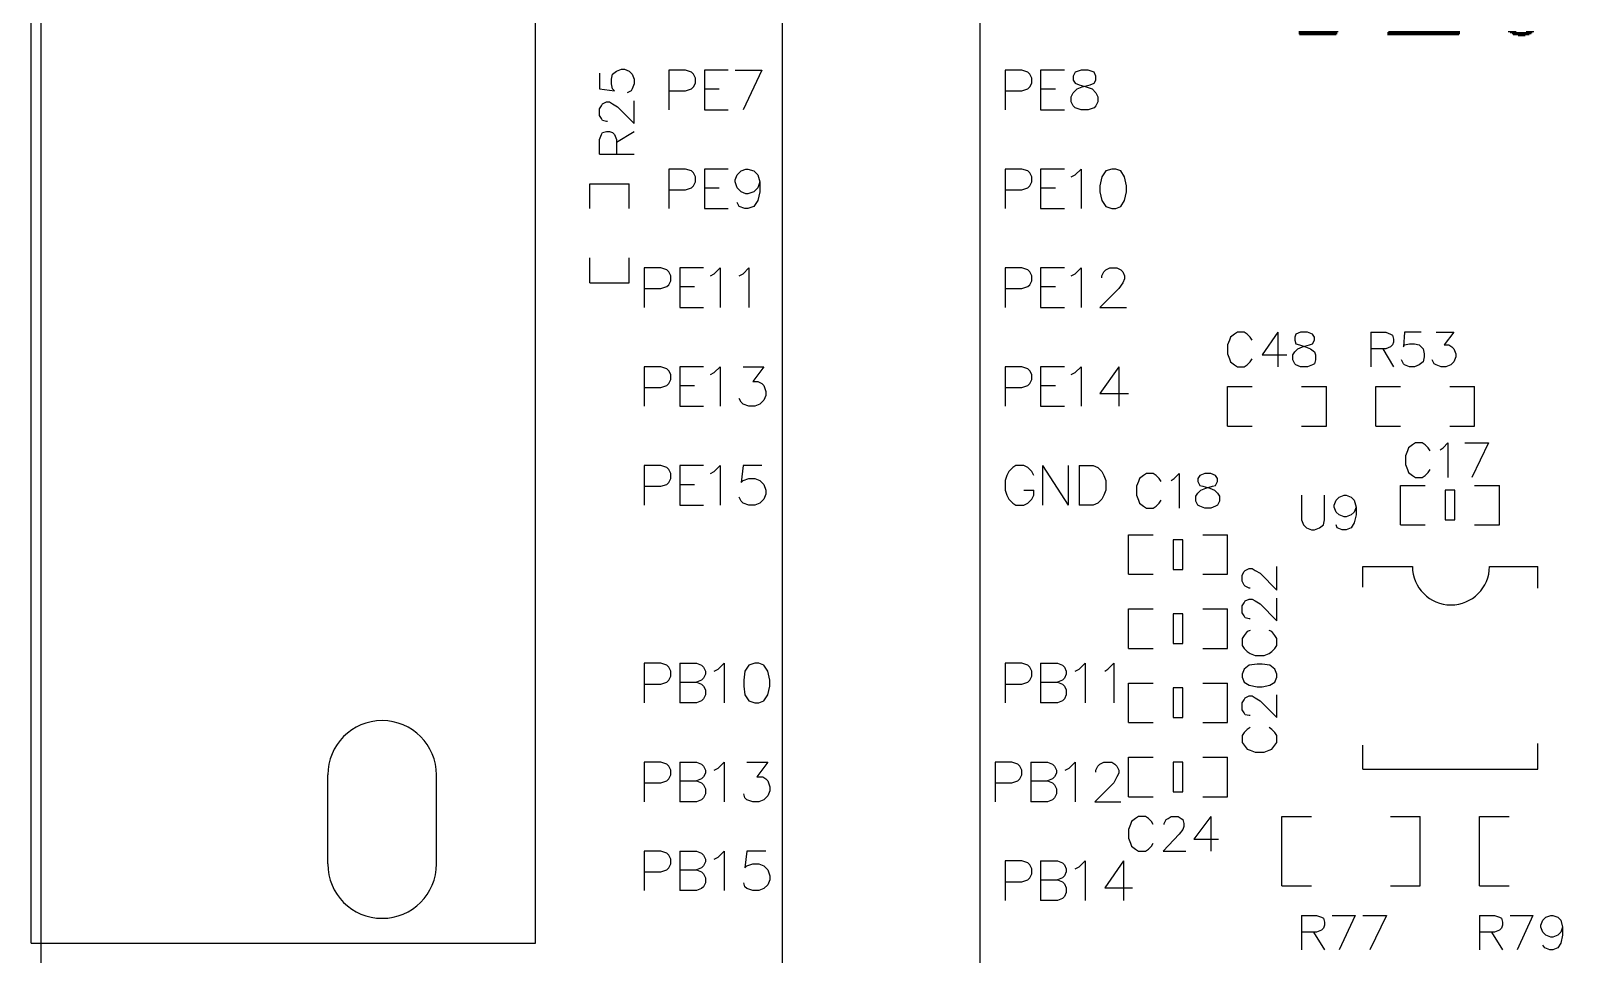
# Model space of a CAD drawing. Extents: x 38.11 to 42.78, y 50.2 to 57.
# Drawn here: x 38.14 to 39.714, y 53.82 to 54.755 of the extents above; entities that cross this region are included whole.
import ezdxf

# ---------------------------------------------------------------- set-up
doc = ezdxf.new("R2010")
doc.units = 0
doc.layers.get('0').update_dxf_attribs({"linetype": 'CONTINUOUS'})
doc.layers.add('gm1', color=3, linetype='CONTINUOUS')
doc.layers.add('gto', color=1, linetype='CONTINUOUS')

# ---------------------------------------------------------------- blocks, each defined once
blk = doc.blocks.new('D92')
blk.add_lwpolyline([(-0.005, -0.015), (0.005, -0.015), (0.005, 0.015), (-0.005, 0.015)], close=True)

msp = doc.modelspace()

# ---------------------------------------------------------------- linework, layer by layer
at = {"layer": 'gm1', "color": 3}
msp.add_lwpolyline([(38.15, 50.2), (38.15, 57), (42.65, 57)], dxfattribs=at)
at = {"layer": 'gto', "color": 1}
for points in [[(38.15, 50.2), (38.15, 57), (42.65, 57)], [(38.9, 53.25), (38.9, 55.75), (39.1, 55.75)], [(39.1, 53.25), (39.1, 55.75)], [(38.14, 53.832), (38.14, 55.068)], [(38.65, 53.832), (38.65, 55.068)], [(39.422, 54.754), (39.462, 54.754)], [(39.422, 54.753), (39.461, 54.753)], [(39.422, 54.752), (39.461, 54.752)], [(39.423, 54.751), (39.46, 54.751)], [(39.512, 54.753), (39.585, 54.753)], [(39.512, 54.752), (39.585, 54.752)], [(39.512, 54.751), (39.584, 54.751)], [(39.513, 54.754), (39.585, 54.754)], [(39.634, 54.754), (39.642, 54.754)], [(39.636, 54.753), (39.658, 54.753)], [(39.638, 54.752), (39.657, 54.752)], [(39.639, 54.751), (39.655, 54.751)], [(39.644, 54.75), (39.651, 54.75)], [(39.652, 54.754), (39.66, 54.754)], [(38.715, 54.712), (38.715, 54.696), (38.73, 54.694), (38.728, 54.696), (38.727, 54.701), (38.727, 54.706), (38.728, 54.711), (38.732, 54.714), (38.737, 54.716), (38.74, 54.716), (38.745, 54.714), (38.748, 54.711), (38.75, 54.706), (38.75, 54.701), (38.748, 54.696), (38.747, 54.694), (38.743, 54.692)], [(38.785, 54.694), (38.802, 54.694), (38.808, 54.696), (38.81, 54.698), (38.812, 54.702), (38.812, 54.707), (38.81, 54.711), (38.808, 54.713), (38.802, 54.715), (38.785, 54.715), (38.785, 54.675)], [(38.845, 54.715), (38.821, 54.715), (38.821, 54.675), (38.845, 54.675)], [(38.852, 54.715), (38.879, 54.715)], [(38.879, 54.715), (38.86, 54.675)], [(39.125, 54.694), (39.142, 54.694), (39.148, 54.696), (39.15, 54.698), (39.152, 54.702), (39.152, 54.707), (39.15, 54.711), (39.148, 54.713), (39.142, 54.715), (39.125, 54.715), (39.125, 54.675)], [(39.185, 54.715), (39.161, 54.715), (39.161, 54.675), (39.185, 54.675)], [(39.202, 54.715), (39.196, 54.713), (39.194, 54.709), (39.194, 54.705), (39.196, 54.702), (39.2, 54.7), (39.207, 54.698), (39.213, 54.696), (39.217, 54.692), (39.219, 54.688), (39.219, 54.683), (39.217, 54.679), (39.215, 54.677), (39.209, 54.675), (39.202, 54.675), (39.196, 54.677), (39.194, 54.679), (39.192, 54.683), (39.192, 54.688), (39.194, 54.692), (39.198, 54.696), (39.203, 54.698), (39.211, 54.7), (39.215, 54.702), (39.217, 54.705), (39.217, 54.709), (39.215, 54.713), (39.209, 54.715), (39.202, 54.715)], [(38.821, 54.696), (38.836, 54.696)], [(39.161, 54.696), (39.176, 54.696)], [(38.723, 54.663), (38.722, 54.663), (38.718, 54.664), (38.717, 54.666), (38.715, 54.669), (38.715, 54.676), (38.717, 54.679), (38.718, 54.681), (38.722, 54.683), (38.725, 54.683), (38.728, 54.681), (38.733, 54.678), (38.75, 54.661), (38.75, 54.684)], [(38.715, 54.63), (38.715, 54.645), (38.717, 54.65), (38.718, 54.652), (38.722, 54.653), (38.725, 54.653), (38.728, 54.652), (38.73, 54.65), (38.732, 54.645), (38.732, 54.63)], [(38.732, 54.642), (38.75, 54.653)], [(38.715, 54.63), (38.75, 54.63)], [(38.785, 54.594), (38.802, 54.594), (38.808, 54.596), (38.81, 54.598), (38.812, 54.602), (38.812, 54.607), (38.81, 54.611), (38.808, 54.613), (38.802, 54.615), (38.785, 54.615), (38.785, 54.575)], [(38.845, 54.615), (38.821, 54.615), (38.821, 54.575), (38.845, 54.575)], [(38.877, 54.602), (38.875, 54.596), (38.871, 54.592), (38.865, 54.59), (38.863, 54.59), (38.858, 54.592), (38.854, 54.596), (38.852, 54.602), (38.852, 54.604), (38.854, 54.609), (38.858, 54.613), (38.863, 54.615), (38.865, 54.615), (38.871, 54.613), (38.875, 54.609), (38.877, 54.602), (38.877, 54.592), (38.875, 54.583), (38.871, 54.577), (38.865, 54.575), (38.862, 54.575), (38.856, 54.577), (38.854, 54.581)], [(39.125, 54.594), (39.142, 54.594), (39.148, 54.596), (39.15, 54.598), (39.152, 54.602), (39.152, 54.607), (39.15, 54.611), (39.148, 54.613), (39.142, 54.615), (39.125, 54.615), (39.125, 54.575)], [(39.185, 54.615), (39.161, 54.615), (39.161, 54.575), (39.185, 54.575)], [(39.192, 54.607), (39.196, 54.609), (39.202, 54.615), (39.202, 54.575)], [(39.233, 54.615), (39.227, 54.613), (39.223, 54.607), (39.221, 54.598), (39.221, 54.592), (39.223, 54.583), (39.227, 54.577), (39.233, 54.575), (39.237, 54.575), (39.242, 54.577), (39.246, 54.583), (39.248, 54.592), (39.248, 54.598), (39.246, 54.607), (39.242, 54.613), (39.237, 54.615), (39.233, 54.615)], [(38.705, 54.575), (38.705, 54.6), (38.745, 54.6)], [(38.745, 54.575), (38.745, 54.6)], [(38.821, 54.596), (38.836, 54.596)], [(39.161, 54.596), (39.176, 54.596)], [(38.705, 54.5), (38.705, 54.525)], [(38.745, 54.5), (38.745, 54.525)], [(38.76, 54.494), (38.777, 54.494), (38.783, 54.496), (38.785, 54.498), (38.787, 54.502), (38.787, 54.507), (38.785, 54.511), (38.783, 54.513), (38.777, 54.515), (38.76, 54.515), (38.76, 54.475)], [(38.82, 54.515), (38.796, 54.515), (38.796, 54.475), (38.82, 54.475)], [(38.827, 54.507), (38.831, 54.509), (38.837, 54.515), (38.837, 54.475)], [(38.856, 54.507), (38.86, 54.509), (38.866, 54.515), (38.866, 54.475)], [(39.125, 54.494), (39.142, 54.494), (39.148, 54.496), (39.15, 54.498), (39.152, 54.502), (39.152, 54.507), (39.15, 54.511), (39.148, 54.513), (39.142, 54.515), (39.125, 54.515), (39.125, 54.475)], [(39.185, 54.515), (39.161, 54.515), (39.161, 54.475), (39.185, 54.475)], [(39.192, 54.507), (39.196, 54.509), (39.202, 54.515), (39.202, 54.475)], [(39.223, 54.505), (39.223, 54.507), (39.225, 54.511), (39.227, 54.513), (39.231, 54.515), (39.238, 54.515), (39.242, 54.513), (39.244, 54.511), (39.246, 54.507), (39.246, 54.504), (39.244, 54.5), (39.24, 54.494), (39.221, 54.475), (39.248, 54.475)], [(38.705, 54.5), (38.745, 54.5)], [(38.796, 54.496), (38.811, 54.496)], [(39.161, 54.496), (39.176, 54.496)], [(39.375, 54.442), (39.373, 54.445), (39.37, 54.448), (39.367, 54.45), (39.36, 54.45), (39.357, 54.448), (39.353, 54.445), (39.352, 54.442), (39.35, 54.437), (39.35, 54.428), (39.352, 54.423), (39.353, 54.42), (39.357, 54.417), (39.36, 54.415), (39.367, 54.415), (39.37, 54.417), (39.373, 54.42), (39.375, 54.423)], [(39.401, 54.45), (39.385, 54.427), (39.41, 54.427)], [(39.401, 54.45), (39.401, 54.415)], [(39.424, 54.45), (39.419, 54.448), (39.418, 54.445), (39.418, 54.442), (39.419, 54.438), (39.423, 54.437), (39.429, 54.435), (39.434, 54.433), (39.438, 54.43), (39.439, 54.427), (39.439, 54.422), (39.438, 54.418), (39.436, 54.417), (39.431, 54.415), (39.424, 54.415), (39.419, 54.417), (39.418, 54.418), (39.416, 54.422), (39.416, 54.427), (39.418, 54.43), (39.421, 54.433), (39.426, 54.435), (39.433, 54.437), (39.436, 54.438), (39.438, 54.442), (39.438, 54.445), (39.436, 54.448), (39.431, 54.45), (39.424, 54.45)], [(39.495, 54.45), (39.495, 54.415)], [(39.495, 54.45), (39.51, 54.45), (39.515, 54.448), (39.517, 54.447), (39.518, 54.443), (39.518, 54.44), (39.517, 54.437), (39.515, 54.435), (39.51, 54.433), (39.495, 54.433)], [(39.546, 54.45), (39.529, 54.45), (39.528, 54.435), (39.529, 54.437), (39.534, 54.438), (39.539, 54.438), (39.544, 54.437), (39.548, 54.433), (39.549, 54.428), (39.549, 54.425), (39.548, 54.42), (39.544, 54.417), (39.539, 54.415), (39.534, 54.415), (39.529, 54.417), (39.528, 54.418), (39.526, 54.422)], [(39.561, 54.45), (39.579, 54.45), (39.569, 54.437), (39.574, 54.437), (39.577, 54.435), (39.579, 54.433), (39.581, 54.428), (39.581, 54.425), (39.579, 54.42), (39.576, 54.417), (39.571, 54.415), (39.566, 54.415), (39.561, 54.417), (39.559, 54.418), (39.557, 54.422)], [(39.507, 54.433), (39.518, 54.415)], [(38.76, 54.394), (38.777, 54.394), (38.783, 54.396), (38.785, 54.398), (38.787, 54.402), (38.787, 54.407), (38.785, 54.411), (38.783, 54.413), (38.777, 54.415), (38.76, 54.415), (38.76, 54.375)], [(38.82, 54.415), (38.796, 54.415), (38.796, 54.375), (38.82, 54.375)], [(38.827, 54.407), (38.831, 54.409), (38.837, 54.415), (38.837, 54.375)], [(38.86, 54.415), (38.881, 54.415), (38.87, 54.4), (38.875, 54.4), (38.879, 54.398), (38.881, 54.396), (38.883, 54.39), (38.883, 54.386), (38.881, 54.381), (38.877, 54.377), (38.872, 54.375), (38.866, 54.375), (38.86, 54.377), (38.858, 54.379), (38.856, 54.383)], [(39.125, 54.394), (39.142, 54.394), (39.148, 54.396), (39.15, 54.398), (39.152, 54.402), (39.152, 54.407), (39.15, 54.411), (39.148, 54.413), (39.142, 54.415), (39.125, 54.415), (39.125, 54.375)], [(39.185, 54.415), (39.161, 54.415), (39.161, 54.375), (39.185, 54.375)], [(39.192, 54.407), (39.196, 54.409), (39.202, 54.415), (39.202, 54.375)], [(39.24, 54.415), (39.221, 54.388), (39.25, 54.388)], [(39.24, 54.415), (39.24, 54.375)], [(38.796, 54.396), (38.811, 54.396)], [(39.161, 54.396), (39.176, 54.396)], [(39.35, 54.395), (39.375, 54.395)], [(39.35, 54.355), (39.35, 54.395)], [(39.425, 54.355), (39.45, 54.355), (39.45, 54.395)], [(39.425, 54.395), (39.45, 54.395)], [(39.5, 54.355), (39.5, 54.395), (39.525, 54.395)], [(39.575, 54.395), (39.6, 54.395)], [(39.6, 54.355), (39.6, 54.395)], [(39.35, 54.355), (39.375, 54.355)], [(39.5, 54.355), (39.525, 54.355)], [(39.575, 54.355), (39.6, 54.355)], [(39.555, 54.33), (39.553, 54.333), (39.55, 54.336), (39.547, 54.338), (39.54, 54.338), (39.537, 54.336), (39.533, 54.333), (39.532, 54.33), (39.53, 54.325), (39.53, 54.316), (39.532, 54.311), (39.533, 54.308), (39.537, 54.305), (39.54, 54.303), (39.547, 54.303), (39.55, 54.305), (39.553, 54.308), (39.555, 54.311)], [(39.565, 54.331), (39.568, 54.333), (39.573, 54.338), (39.573, 54.303)], [(39.59, 54.338), (39.614, 54.338)], [(39.614, 54.338), (39.597, 54.303)], [(38.76, 54.294), (38.777, 54.294), (38.783, 54.296), (38.785, 54.298), (38.787, 54.302), (38.787, 54.307), (38.785, 54.311), (38.783, 54.313), (38.777, 54.315), (38.76, 54.315), (38.76, 54.275)], [(38.82, 54.315), (38.796, 54.315), (38.796, 54.275), (38.82, 54.275)], [(38.827, 54.307), (38.831, 54.309), (38.837, 54.315), (38.837, 54.275)], [(38.879, 54.315), (38.86, 54.315), (38.858, 54.298), (38.86, 54.3), (38.866, 54.302), (38.872, 54.302), (38.877, 54.3), (38.881, 54.296), (38.883, 54.29), (38.883, 54.286), (38.881, 54.281), (38.877, 54.277), (38.872, 54.275), (38.866, 54.275), (38.86, 54.277), (38.858, 54.279), (38.856, 54.283)], [(39.154, 54.305), (39.152, 54.309), (39.148, 54.313), (39.144, 54.315), (39.136, 54.315), (39.133, 54.313), (39.129, 54.309), (39.127, 54.305), (39.125, 54.3), (39.125, 54.29), (39.127, 54.285), (39.129, 54.281), (39.133, 54.277), (39.136, 54.275), (39.144, 54.275), (39.148, 54.277), (39.152, 54.281), (39.154, 54.285), (39.154, 54.29)], [(39.163, 54.315), (39.163, 54.275)], [(39.163, 54.315), (39.189, 54.275)], [(39.189, 54.315), (39.189, 54.275)], [(39.2, 54.315), (39.2, 54.275)], [(39.2, 54.315), (39.214, 54.315), (39.219, 54.313), (39.223, 54.309), (39.225, 54.305), (39.227, 54.3), (39.227, 54.29), (39.225, 54.285), (39.223, 54.281), (39.219, 54.277), (39.214, 54.275), (39.2, 54.275)], [(39.283, 54.299), (39.281, 54.302), (39.278, 54.305), (39.275, 54.307), (39.268, 54.307), (39.265, 54.305), (39.261, 54.302), (39.26, 54.299), (39.258, 54.294), (39.258, 54.285), (39.26, 54.28), (39.261, 54.277), (39.265, 54.274), (39.268, 54.272), (39.275, 54.272), (39.278, 54.274), (39.281, 54.277), (39.283, 54.28)], [(39.293, 54.3), (39.296, 54.302), (39.301, 54.307), (39.301, 54.272)], [(39.327, 54.307), (39.322, 54.305), (39.32, 54.302), (39.32, 54.299), (39.322, 54.295), (39.325, 54.294), (39.332, 54.292), (39.337, 54.29), (39.34, 54.287), (39.342, 54.284), (39.342, 54.279), (39.34, 54.275), (39.338, 54.274), (39.333, 54.272), (39.327, 54.272), (39.322, 54.274), (39.32, 54.275), (39.318, 54.279), (39.318, 54.284), (39.32, 54.287), (39.323, 54.29), (39.328, 54.292), (39.335, 54.294), (39.338, 54.295), (39.34, 54.299), (39.34, 54.302), (39.338, 54.305), (39.333, 54.307), (39.327, 54.307)], [(38.796, 54.296), (38.811, 54.296)], [(39.144, 54.29), (39.154, 54.29)], [(39.525, 54.255), (39.525, 54.295), (39.55, 54.295)], [(39.6, 54.295), (39.625, 54.295)], [(39.625, 54.255), (39.625, 54.295)], [(39.425, 54.285), (39.425, 54.26), (39.427, 54.255), (39.43, 54.252), (39.435, 54.25), (39.438, 54.25), (39.443, 54.252), (39.447, 54.255), (39.448, 54.26), (39.448, 54.285)], [(39.48, 54.273), (39.478, 54.268), (39.475, 54.265), (39.47, 54.263), (39.468, 54.263), (39.463, 54.265), (39.46, 54.268), (39.458, 54.273), (39.458, 54.275), (39.46, 54.28), (39.463, 54.283), (39.468, 54.285), (39.47, 54.285), (39.475, 54.283), (39.478, 54.28), (39.48, 54.273), (39.48, 54.265), (39.478, 54.257), (39.475, 54.252), (39.47, 54.25), (39.466, 54.25), (39.461, 54.252), (39.46, 54.255)], [(39.525, 54.255), (39.55, 54.255)], [(39.6, 54.255), (39.625, 54.255)], [(39.25, 54.245), (39.275, 54.245)], [(39.25, 54.205), (39.25, 54.245)], [(39.325, 54.205), (39.35, 54.205), (39.35, 54.245)], [(39.325, 54.245), (39.35, 54.245)], [(39.373, 54.191), (39.372, 54.191), (39.368, 54.193), (39.367, 54.194), (39.365, 54.198), (39.365, 54.204), (39.367, 54.208), (39.368, 54.209), (39.372, 54.211), (39.375, 54.211), (39.378, 54.209), (39.383, 54.206), (39.4, 54.189), (39.4, 54.213)], [(39.487, 54.213), (39.537, 54.213)], [(39.487, 54.192), (39.487, 54.213)], [(39.615, 54.213), (39.664, 54.213)], [(39.664, 54.191), (39.664, 54.213)], [(39.25, 54.205), (39.275, 54.205)], [(39.373, 54.16), (39.372, 54.16), (39.368, 54.161), (39.367, 54.163), (39.365, 54.166), (39.365, 54.173), (39.367, 54.176), (39.368, 54.178), (39.372, 54.18), (39.375, 54.18), (39.378, 54.178), (39.383, 54.175), (39.4, 54.158), (39.4, 54.181)], [(39.25, 54.13), (39.25, 54.17), (39.275, 54.17)], [(39.325, 54.17), (39.35, 54.17)], [(39.35, 54.13), (39.35, 54.17)], [(39.373, 54.148), (39.37, 54.147), (39.367, 54.143), (39.365, 54.14), (39.365, 54.133), (39.367, 54.13), (39.37, 54.127), (39.373, 54.125), (39.378, 54.123), (39.387, 54.123), (39.392, 54.125), (39.395, 54.127), (39.398, 54.13), (39.4, 54.133), (39.4, 54.14), (39.398, 54.143), (39.395, 54.147), (39.392, 54.148)], [(39.25, 54.13), (39.275, 54.13)], [(39.325, 54.13), (39.35, 54.13)], [(38.76, 54.094), (38.777, 54.094), (38.783, 54.096), (38.785, 54.098), (38.787, 54.102), (38.787, 54.107), (38.785, 54.111), (38.783, 54.113), (38.777, 54.115), (38.76, 54.115), (38.76, 54.075)], [(38.796, 54.115), (38.796, 54.075)], [(38.796, 54.115), (38.813, 54.115), (38.818, 54.113), (38.82, 54.111), (38.822, 54.107), (38.822, 54.104), (38.82, 54.1), (38.818, 54.098), (38.813, 54.096)], [(38.831, 54.107), (38.835, 54.109), (38.841, 54.115), (38.841, 54.075)], [(38.872, 54.115), (38.866, 54.113), (38.862, 54.107), (38.861, 54.098), (38.861, 54.092), (38.862, 54.083), (38.866, 54.077), (38.872, 54.075), (38.876, 54.075), (38.881, 54.077), (38.885, 54.083), (38.887, 54.092), (38.887, 54.098), (38.885, 54.107), (38.881, 54.113), (38.876, 54.115), (38.872, 54.115)], [(39.125, 54.094), (39.142, 54.094), (39.148, 54.096), (39.15, 54.098), (39.152, 54.102), (39.152, 54.107), (39.15, 54.111), (39.148, 54.113), (39.142, 54.115), (39.125, 54.115), (39.125, 54.075)], [(39.161, 54.115), (39.161, 54.075)], [(39.161, 54.115), (39.178, 54.115), (39.183, 54.113), (39.185, 54.111), (39.187, 54.107), (39.187, 54.104), (39.185, 54.1), (39.183, 54.098), (39.178, 54.096)], [(39.196, 54.107), (39.2, 54.109), (39.206, 54.115), (39.206, 54.075)], [(39.226, 54.107), (39.229, 54.109), (39.235, 54.115), (39.235, 54.075)], [(39.365, 54.101), (39.367, 54.096), (39.372, 54.093), (39.38, 54.091), (39.385, 54.091), (39.393, 54.093), (39.398, 54.096), (39.4, 54.101), (39.4, 54.104), (39.398, 54.109), (39.393, 54.113), (39.385, 54.114), (39.38, 54.114), (39.372, 54.113), (39.367, 54.109), (39.365, 54.104), (39.365, 54.101)], [(38.796, 54.096), (38.813, 54.096), (38.818, 54.094), (38.82, 54.092), (38.822, 54.088), (38.822, 54.083), (38.82, 54.079), (38.818, 54.077), (38.813, 54.075), (38.796, 54.075)], [(39.161, 54.096), (39.178, 54.096), (39.183, 54.094), (39.185, 54.092), (39.187, 54.088), (39.187, 54.083), (39.185, 54.079), (39.183, 54.077), (39.178, 54.075), (39.161, 54.075)], [(39.25, 54.095), (39.275, 54.095)], [(39.25, 54.055), (39.25, 54.095)], [(39.325, 54.055), (39.35, 54.055), (39.35, 54.095)], [(39.325, 54.095), (39.35, 54.095)], [(39.373, 54.062), (39.372, 54.062), (39.368, 54.063), (39.367, 54.065), (39.365, 54.068), (39.365, 54.075), (39.367, 54.078), (39.368, 54.08), (39.372, 54.082), (39.375, 54.082), (39.378, 54.08), (39.383, 54.077), (39.4, 54.06), (39.4, 54.083)], [(39.25, 54.055), (39.275, 54.055)], [(39.373, 54.05), (39.37, 54.048), (39.367, 54.045), (39.365, 54.042), (39.365, 54.035), (39.367, 54.032), (39.37, 54.028), (39.373, 54.027), (39.378, 54.025), (39.387, 54.025), (39.392, 54.027), (39.395, 54.028), (39.398, 54.032), (39.4, 54.035), (39.4, 54.042), (39.398, 54.045), (39.395, 54.048), (39.392, 54.05)], [(39.664, 54.008), (39.664, 54.034)], [(39.25, 54.02), (39.275, 54.02)], [(39.25, 53.98), (39.25, 54.02)], [(39.325, 53.98), (39.35, 53.98), (39.35, 54.02)], [(39.325, 54.02), (39.35, 54.02)], [(39.487, 54.008), (39.487, 54.032)], [(38.76, 53.994), (38.777, 53.994), (38.783, 53.996), (38.785, 53.998), (38.787, 54.002), (38.787, 54.007), (38.785, 54.011), (38.783, 54.013), (38.777, 54.015), (38.76, 54.015), (38.76, 53.975)], [(38.796, 54.015), (38.796, 53.975)], [(38.796, 54.015), (38.813, 54.015), (38.818, 54.013), (38.82, 54.011), (38.822, 54.007), (38.822, 54.004), (38.82, 54), (38.818, 53.998), (38.813, 53.996)], [(38.831, 54.007), (38.835, 54.009), (38.841, 54.015), (38.841, 53.975)], [(38.864, 54.015), (38.885, 54.015), (38.874, 54), (38.88, 54), (38.883, 53.998), (38.885, 53.996), (38.887, 53.99), (38.887, 53.986), (38.885, 53.981), (38.881, 53.977), (38.876, 53.975), (38.87, 53.975), (38.864, 53.977), (38.862, 53.979), (38.861, 53.983)], [(39.115, 53.994), (39.132, 53.994), (39.138, 53.996), (39.14, 53.998), (39.142, 54.002), (39.142, 54.007), (39.14, 54.011), (39.138, 54.013), (39.132, 54.015), (39.115, 54.015), (39.115, 53.975)], [(39.151, 54.015), (39.151, 53.975)], [(39.151, 54.015), (39.168, 54.015), (39.173, 54.013), (39.175, 54.011), (39.177, 54.007), (39.177, 54.004), (39.175, 54), (39.173, 53.998), (39.168, 53.996)], [(39.186, 54.007), (39.19, 54.009), (39.196, 54.015), (39.196, 53.975)], [(39.217, 54.005), (39.217, 54.007), (39.219, 54.011), (39.221, 54.013), (39.225, 54.015), (39.233, 54.015), (39.236, 54.013), (39.238, 54.011), (39.24, 54.007), (39.24, 54.004), (39.238, 54), (39.235, 53.994), (39.216, 53.975), (39.242, 53.975)], [(39.487, 54.008), (39.664, 54.008)], [(38.44, 53.912), (38.44, 54.002)], [(38.55, 53.912), (38.55, 54.002)], [(38.796, 53.996), (38.813, 53.996), (38.818, 53.994), (38.82, 53.992), (38.822, 53.988), (38.822, 53.983), (38.82, 53.979), (38.818, 53.977), (38.813, 53.975), (38.796, 53.975)], [(39.151, 53.996), (39.168, 53.996), (39.173, 53.994), (39.175, 53.992), (39.177, 53.988), (39.177, 53.983), (39.175, 53.979), (39.173, 53.977), (39.168, 53.975), (39.151, 53.975)], [(39.25, 53.98), (39.275, 53.98)], [(39.275, 53.952), (39.273, 53.955), (39.27, 53.958), (39.267, 53.96), (39.26, 53.96), (39.257, 53.958), (39.253, 53.955), (39.252, 53.952), (39.25, 53.947), (39.25, 53.938), (39.252, 53.933), (39.253, 53.93), (39.257, 53.927), (39.26, 53.925), (39.267, 53.925), (39.27, 53.927), (39.273, 53.93), (39.275, 53.933)], [(39.286, 53.952), (39.286, 53.953), (39.288, 53.957), (39.29, 53.958), (39.293, 53.96), (39.3, 53.96), (39.303, 53.958), (39.305, 53.957), (39.306, 53.953), (39.306, 53.95), (39.305, 53.947), (39.301, 53.942), (39.285, 53.925), (39.308, 53.925)], [(39.333, 53.96), (39.316, 53.937), (39.341, 53.937)], [(39.333, 53.96), (39.333, 53.925)], [(39.405, 53.96), (39.435, 53.96)], [(39.405, 53.89), (39.405, 53.96)], [(39.515, 53.89), (39.545, 53.89), (39.545, 53.96)], [(39.515, 53.96), (39.545, 53.96)], [(39.605, 53.89), (39.605, 53.96), (39.635, 53.96)], [(38.76, 53.904), (38.777, 53.904), (38.783, 53.906), (38.785, 53.908), (38.787, 53.912), (38.787, 53.917), (38.785, 53.921), (38.783, 53.923), (38.777, 53.925), (38.76, 53.925), (38.76, 53.885)], [(38.796, 53.925), (38.796, 53.885)], [(38.796, 53.925), (38.813, 53.925), (38.818, 53.923), (38.82, 53.921), (38.822, 53.917), (38.822, 53.914), (38.82, 53.91), (38.818, 53.908), (38.813, 53.906)], [(38.831, 53.917), (38.835, 53.919), (38.841, 53.925), (38.841, 53.885)], [(38.883, 53.925), (38.864, 53.925), (38.862, 53.908), (38.864, 53.91), (38.87, 53.912), (38.876, 53.912), (38.881, 53.91), (38.885, 53.906), (38.887, 53.9), (38.887, 53.896), (38.885, 53.891), (38.881, 53.887), (38.876, 53.885), (38.87, 53.885), (38.864, 53.887), (38.862, 53.889), (38.861, 53.893)], [(39.125, 53.894), (39.142, 53.894), (39.148, 53.896), (39.15, 53.898), (39.152, 53.902), (39.152, 53.907), (39.15, 53.911), (39.148, 53.913), (39.142, 53.915), (39.125, 53.915), (39.125, 53.875)], [(39.161, 53.915), (39.161, 53.875)], [(39.161, 53.915), (39.178, 53.915), (39.183, 53.913), (39.185, 53.911), (39.187, 53.907), (39.187, 53.904), (39.185, 53.9), (39.183, 53.898), (39.178, 53.896)], [(39.196, 53.907), (39.2, 53.909), (39.206, 53.915), (39.206, 53.875)], [(39.245, 53.915), (39.226, 53.888), (39.254, 53.888)], [(39.245, 53.915), (39.245, 53.875)], [(38.796, 53.906), (38.813, 53.906), (38.818, 53.904), (38.82, 53.902), (38.822, 53.898), (38.822, 53.893), (38.82, 53.889), (38.818, 53.887), (38.813, 53.885), (38.796, 53.885)], [(39.161, 53.896), (39.178, 53.896), (39.183, 53.894), (39.185, 53.892), (39.187, 53.888), (39.187, 53.883), (39.185, 53.879), (39.183, 53.877), (39.178, 53.875), (39.161, 53.875)], [(39.405, 53.89), (39.435, 53.89)], [(39.605, 53.89), (39.635, 53.89)], [(39.425, 53.86), (39.425, 53.825)], [(39.425, 53.86), (39.44, 53.86), (39.445, 53.858), (39.447, 53.857), (39.448, 53.853), (39.448, 53.85), (39.447, 53.847), (39.445, 53.845), (39.44, 53.843), (39.425, 53.843)], [(39.456, 53.86), (39.479, 53.86)], [(39.479, 53.86), (39.463, 53.825)], [(39.487, 53.86), (39.511, 53.86)], [(39.511, 53.86), (39.494, 53.825)], [(39.605, 53.86), (39.605, 53.825)], [(39.605, 53.86), (39.62, 53.86), (39.625, 53.858), (39.627, 53.857), (39.628, 53.853), (39.628, 53.85), (39.627, 53.847), (39.625, 53.845), (39.62, 53.843), (39.605, 53.843)], [(39.636, 53.86), (39.659, 53.86)], [(39.659, 53.86), (39.643, 53.825)], [(39.689, 53.848), (39.687, 53.843), (39.684, 53.84), (39.679, 53.838), (39.677, 53.838), (39.672, 53.84), (39.669, 53.843), (39.667, 53.848), (39.667, 53.85), (39.669, 53.855), (39.672, 53.858), (39.677, 53.86), (39.679, 53.86), (39.684, 53.858), (39.687, 53.855), (39.689, 53.848), (39.689, 53.84), (39.687, 53.832), (39.684, 53.827), (39.679, 53.825), (39.676, 53.825), (39.671, 53.827), (39.669, 53.83)], [(38.14, 53.832), (38.65, 53.832)], [(39.437, 53.843), (39.448, 53.825)], [(39.617, 53.843), (39.628, 53.825)]]:
    msp.add_lwpolyline(points, dxfattribs=at)
for points in [[(39.537, 54.213), (39.537, 54.213, 1), (39.615, 54.213), (39.615, 54.213)], [(38.55, 54.002), (38.55, 54.002, 1), (38.44, 54.002), (38.44, 54.002)], [(38.44, 53.912), (38.44, 53.912, 1), (38.55, 53.912), (38.55, 53.912)]]:
    msp.add_lwpolyline(points, format="xyb", dxfattribs=at)

# ---------------------------------------------------------------- block references
at = {"layer": 'gto'}
for p in [(39.575, 54.275), (39.3, 54.225), (39.3, 54.15), (39.3, 54.075), (39.3, 54)]:
    msp.add_blockref('D92', p, dxfattribs=at)

doc.saveas('drawing.dxf')
